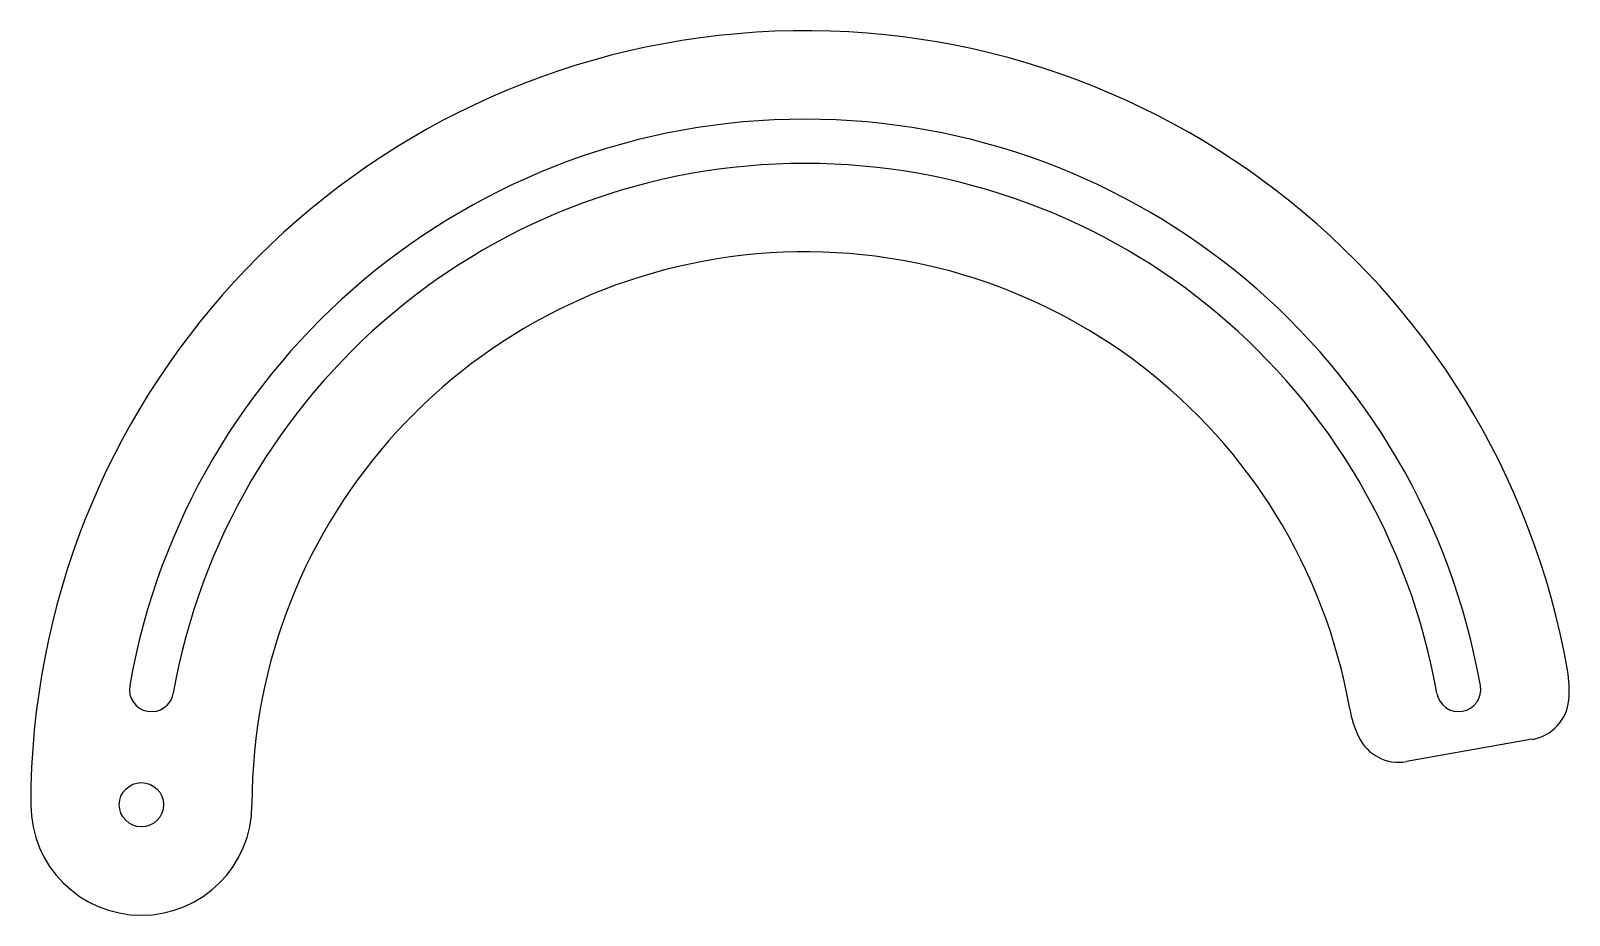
# Model space of a CAD drawing. Header units: millimetres. Extents: x -88 to 86, y -13 to 88.
import ezdxf

# ---------------------------------------------------------------- set-up
doc = ezdxf.new("R2010")
doc.units = ezdxf.units.MM

msp = doc.modelspace()

# ---------------------------------------------------------------- linework, layer by layer
at = {"color": 7, "linetype": 'Continuous', "lineweight": 25}
msp.add_line((82.19, 7.39), (67.96, 4.87), dxfattribs=at)
msp.add_circle((-75, 0), 2.5, dxfattribs=at)
for centre, radius, start, end in [((0, 0), 87.5, 10, 180), ((0, 0), 77.5, 10, 170), ((0, 0), 72.5, 10, 170), ((0, 0), 62.5, 10, 180), ((73.86, 13.02), 12.5, 354.534, 10), ((-73.86, 13.02), 2.5, 170, 350), ((73.86, 13.02), 2.5, 190, 10), ((73.86, 13.02), 12.5, 190, 205.466), ((81.33, 12.31), 5, 280, 354.534), ((67.09, 9.8), 5, 205.466, 280), ((-75, 0), 12.5, 180, 0)]:
    msp.add_arc(centre, radius, start, end, dxfattribs=at)

doc.saveas('drawing.dxf')
